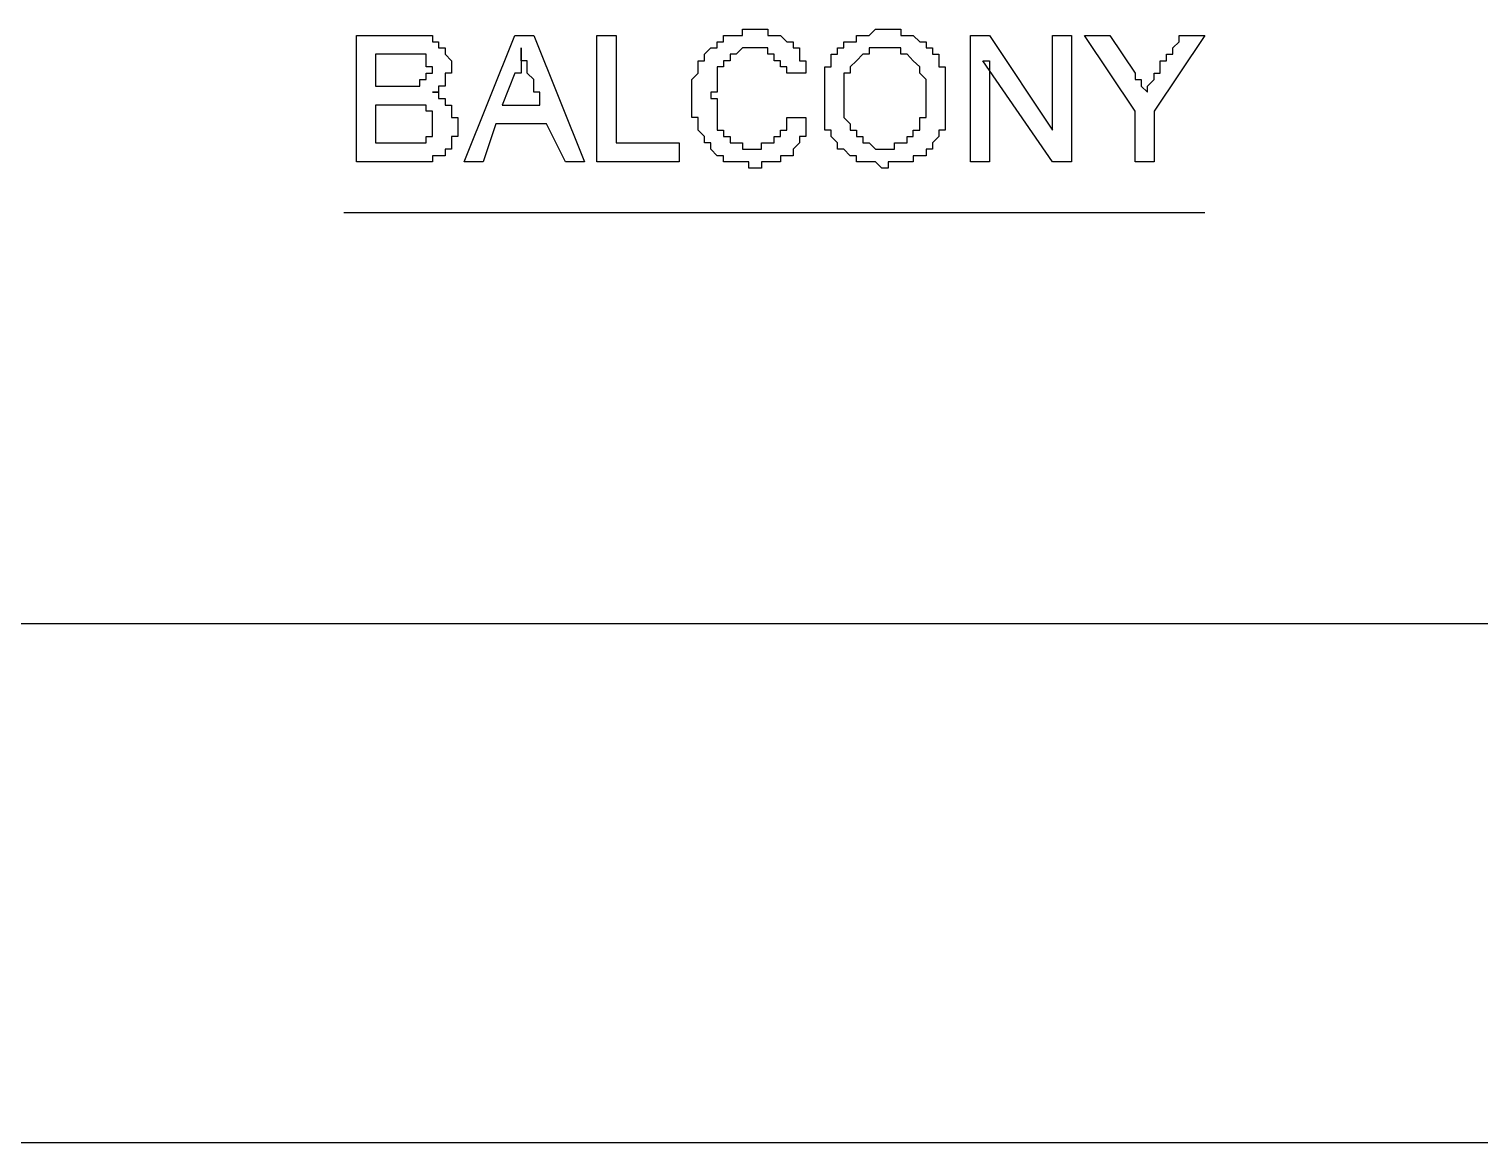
# Model space of a CAD drawing. Header units: inches. Extents: x -628 to 1537, y -1730 to 336.
# Drawn here: x 1372.1 to 1432.8, y -657 to -610.4 of the extents above; entities that cross this region are included whole.
import ezdxf

# ---------------------------------------------------------------- set-up
doc = ezdxf.new("R2010")
doc.units = ezdxf.units.IN
doc.layers.get('0').update_dxf_attribs({"linetype": 'CONTINUOUS'})

msp = doc.modelspace()

# ---------------------------------------------------------------- linework, layer by layer
at = {"color": 6}
for p, q in [((1385.787, -615.993), (1385.787, -610.701)), ((1385.787, -610.701), (1387.908, -610.701)), ((1387.908, -610.701), (1387.908, -610.701)), ((1387.908, -610.701), (1387.908, -610.701)), ((1387.908, -610.701), (1388.17, -610.701)), ((1388.17, -610.701), (1388.17, -610.701)), ((1388.17, -610.701), (1388.17, -610.701)), ((1388.17, -610.701), (1388.433, -610.701)), ((1388.433, -610.701), (1388.433, -610.701)), ((1388.433, -610.701), (1388.433, -610.701)), ((1388.433, -610.701), (1388.696, -610.701)), ((1388.696, -610.701), (1388.696, -610.701)), ((1388.696, -610.701), (1388.696, -610.701)), ((1388.696, -610.701), (1388.696, -610.701)), ((1388.696, -610.701), (1388.965, -610.701)), ((1388.965, -610.701), (1388.965, -610.701)), ((1388.965, -610.701), (1388.965, -610.968)), ((1390.285, -615.993), (1392.406, -610.701)), ((1392.406, -610.701), (1393.2, -610.701)), ((1393.2, -610.701), (1395.321, -615.993)), ((1395.847, -615.993), (1395.847, -610.701)), ((1395.847, -610.701), (1396.647, -610.701)), ((1396.647, -610.701), (1396.647, -615.201)), ((1401.146, -610.968), (1401.146, -610.701)), ((1401.146, -610.701), (1401.146, -610.701)), ((1401.146, -610.701), (1401.415, -610.701)), ((1401.415, -610.701), (1401.415, -610.701)), ((1401.415, -610.701), (1401.415, -610.701)), ((1401.415, -610.701), (1401.415, -610.701)), ((1401.415, -610.701), (1401.671, -610.701)), ((1401.671, -610.701), (1401.671, -610.701)), ((1401.671, -610.701), (1401.671, -610.701)), ((1401.671, -610.701), (1401.671, -610.701)), ((1401.671, -610.701), (1401.94, -610.701)), ((1401.94, -610.701), (1401.94, -610.434)), ((1401.94, -610.434), (1401.94, -610.434)), ((1401.94, -610.434), (1401.94, -610.434)), ((1401.94, -610.434), (1402.209, -610.434)), ((1402.209, -610.434), (1402.209, -610.434)), ((1402.209, -610.434), (1402.209, -610.434)), ((1402.209, -610.434), (1402.466, -610.434)), ((1402.466, -610.434), (1402.466, -610.434)), ((1402.466, -610.434), (1402.466, -610.434)), ((1402.466, -610.434), (1402.466, -610.434)), ((1402.466, -610.434), (1402.735, -610.434)), ((1402.735, -610.434), (1402.735, -610.434)), ((1402.735, -610.434), (1402.735, -610.434)), ((1402.735, -610.434), (1403.004, -610.434)), ((1403.004, -610.434), (1403.004, -610.701)), ((1403.004, -610.701), (1403.004, -610.701)), ((1403.004, -610.701), (1403.004, -610.701)), ((1403.004, -610.701), (1403.266, -610.701)), ((1403.266, -610.701), (1403.266, -610.701)), ((1403.266, -610.701), (1403.266, -610.701)), ((1403.266, -610.701), (1403.529, -610.701)), ((1403.529, -610.701), (1403.529, -610.701)), ((1403.529, -610.701), (1403.529, -610.701)), ((1403.529, -610.701), (1403.529, -610.701)), ((1403.529, -610.701), (1403.529, -610.701)), ((1403.529, -610.701), (1403.792, -610.968)), ((1406.707, -610.968), (1406.707, -610.701)), ((1406.707, -610.701), (1406.707, -610.701)), ((1406.707, -610.701), (1406.707, -610.701)), ((1406.707, -610.701), (1406.707, -610.701)), ((1406.707, -610.701), (1406.976, -610.701)), ((1406.976, -610.701), (1406.976, -610.701)), ((1406.976, -610.701), (1406.976, -610.701)), ((1406.976, -610.701), (1407.233, -610.701)), ((1407.233, -610.701), (1407.502, -610.434)), ((1407.233, -610.701), (1407.233, -610.701)), ((1407.233, -610.701), (1407.233, -610.701)), ((1407.233, -610.701), (1407.233, -610.701)), ((1407.502, -610.434), (1407.502, -610.434)), ((1407.502, -610.434), (1407.502, -610.434)), ((1407.502, -610.434), (1407.502, -610.434)), ((1407.502, -610.434), (1407.771, -610.434)), ((1407.771, -610.434), (1407.771, -610.434)), ((1407.771, -610.434), (1407.771, -610.434)), ((1407.771, -610.434), (1408.033, -610.434)), ((1408.033, -610.434), (1408.033, -610.434)), ((1408.033, -610.434), (1408.033, -610.434)), ((1408.033, -610.434), (1408.033, -610.434)), ((1408.033, -610.434), (1408.296, -610.434)), ((1408.033, -610.434), (1408.033, -610.434)), ((1408.296, -610.434), (1408.296, -610.434)), ((1408.296, -610.434), (1408.296, -610.434)), ((1408.296, -610.434), (1408.559, -610.434)), ((1408.559, -610.434), (1408.559, -610.701)), ((1408.559, -610.701), (1408.559, -610.701)), ((1408.559, -610.701), (1408.559, -610.701)), ((1408.559, -610.701), (1408.828, -610.701)), ((1408.828, -610.701), (1408.828, -610.701)), ((1408.828, -610.701), (1408.828, -610.701)), ((1408.828, -610.701), (1408.828, -610.701)), ((1408.828, -610.701), (1409.085, -610.701)), ((1409.085, -610.701), (1409.085, -610.701)), ((1409.085, -610.701), (1409.085, -610.701)), ((1409.085, -610.701), (1409.085, -610.701)), ((1409.085, -610.701), (1409.354, -610.968)), ((1411.474, -615.993), (1411.474, -610.701)), ((1411.474, -610.701), (1412.269, -610.701)), ((1412.269, -610.701), (1414.915, -614.673)), ((1414.915, -614.673), (1414.915, -610.701)), ((1414.915, -610.701), (1415.71, -610.701)), ((1415.71, -610.701), (1415.71, -615.993)), ((1418.362, -613.873), (1416.241, -610.701)), ((1416.241, -610.701), (1417.305, -610.701)), ((1417.305, -610.701), (1418.362, -612.285)), ((1421.278, -610.701), (1419.157, -613.873)), ((1420.214, -610.968), (1420.214, -610.701)), ((1420.214, -610.701), (1420.214, -610.701)), ((1420.214, -610.701), (1420.477, -610.701)), ((1420.477, -610.701), (1421.278, -610.701)), ((1388.965, -610.968), (1388.965, -610.968)), ((1388.965, -610.968), (1388.965, -610.968)), ((1388.965, -610.968), (1389.221, -610.968)), ((1389.221, -610.968), (1389.221, -610.968)), ((1389.221, -610.968), (1389.221, -610.968)), ((1389.221, -610.968), (1389.221, -610.968)), ((1389.221, -610.968), (1389.221, -611.226)), ((1389.221, -611.226), (1389.221, -611.226)), ((1389.221, -611.226), (1389.49, -611.226)), ((1389.49, -611.226), (1389.49, -611.226)), ((1389.49, -611.226), (1389.49, -611.493)), ((1392.675, -611.493), (1392.675, -611.226)), ((1392.675, -611.226), (1392.675, -611.226)), ((1392.675, -611.226), (1392.675, -611.493)), ((1400.351, -611.493), (1400.614, -611.226)), ((1400.614, -611.226), (1400.614, -611.226)), ((1400.614, -611.226), (1400.614, -611.226)), ((1400.614, -611.226), (1400.614, -611.226)), ((1400.614, -611.226), (1400.614, -611.226)), ((1400.614, -611.226), (1400.883, -611.226)), ((1400.883, -611.226), (1400.883, -610.968)), ((1400.883, -610.968), (1400.883, -610.968)), ((1400.883, -610.968), (1400.883, -610.968)), ((1400.883, -610.968), (1400.883, -610.968)), ((1400.883, -610.968), (1401.146, -610.968)), ((1401.146, -610.968), (1401.146, -610.968)), ((1401.94, -611.226), (1401.671, -611.493)), ((1402.209, -611.226), (1401.94, -611.226)), ((1401.94, -611.226), (1401.94, -611.226)), ((1401.94, -611.226), (1401.94, -611.226)), ((1401.94, -611.226), (1401.94, -611.226)), ((1402.466, -611.226), (1402.209, -611.226)), ((1402.209, -611.226), (1402.209, -611.226)), ((1402.209, -611.226), (1402.209, -611.226)), ((1402.735, -611.226), (1402.466, -611.226)), ((1402.466, -611.226), (1402.466, -611.226)), ((1402.466, -611.226), (1402.466, -611.226)), ((1402.466, -611.226), (1402.466, -611.226)), ((1403.004, -611.226), (1402.735, -611.226)), ((1402.735, -611.226), (1402.735, -611.226)), ((1402.735, -611.226), (1402.735, -611.226)), ((1403.004, -611.493), (1403.004, -611.226)), ((1403.004, -611.226), (1403.004, -611.226)), ((1403.792, -610.968), (1403.792, -610.968)), ((1403.792, -610.968), (1403.792, -610.968)), ((1403.792, -610.968), (1403.792, -610.968)), ((1403.792, -610.968), (1403.792, -610.968)), ((1403.792, -610.968), (1404.061, -610.968)), ((1404.061, -610.968), (1404.061, -611.226)), ((1404.061, -611.226), (1404.061, -611.226)), ((1404.061, -611.226), (1404.061, -611.226)), ((1404.061, -611.226), (1404.061, -611.226)), ((1404.061, -611.226), (1404.317, -611.226)), ((1404.317, -611.226), (1404.317, -611.493)), ((1405.913, -611.493), (1405.913, -611.226)), ((1405.913, -611.226), (1405.913, -611.226)), ((1405.913, -611.226), (1406.175, -611.226)), ((1406.175, -611.226), (1406.175, -610.968)), ((1406.175, -610.968), (1406.175, -610.968)), ((1406.175, -610.968), (1406.438, -610.968)), ((1406.175, -611.226), (1406.175, -611.226)), ((1406.175, -611.226), (1406.175, -611.226)), ((1406.438, -610.968), (1406.438, -610.968)), ((1406.438, -610.968), (1406.438, -610.968)), ((1406.438, -610.968), (1406.438, -610.968)), ((1406.438, -610.968), (1406.707, -610.968)), ((1407.502, -611.226), (1407.233, -611.226)), ((1407.233, -611.226), (1407.233, -611.493)), ((1407.771, -611.226), (1407.502, -611.226)), ((1407.502, -611.226), (1407.502, -611.226)), ((1407.502, -611.226), (1407.502, -611.226)), ((1407.502, -611.226), (1407.502, -611.226)), ((1408.033, -611.226), (1407.771, -611.226)), ((1407.771, -611.226), (1407.771, -611.226)), ((1407.771, -611.226), (1407.771, -611.226)), ((1408.296, -611.226), (1408.033, -611.226)), ((1408.033, -611.226), (1408.033, -611.226)), ((1408.033, -611.226), (1408.033, -611.226)), ((1408.033, -611.226), (1408.033, -611.226)), ((1408.559, -611.226), (1408.296, -611.226)), ((1408.296, -611.226), (1408.296, -611.226)), ((1408.296, -611.226), (1408.296, -611.226)), ((1408.296, -611.226), (1408.296, -611.226)), ((1408.559, -611.493), (1408.559, -611.226)), ((1409.354, -610.968), (1409.354, -610.968)), ((1409.354, -610.968), (1409.354, -610.968)), ((1409.354, -610.968), (1409.354, -610.968)), ((1409.354, -610.968), (1409.354, -610.968)), ((1409.354, -610.968), (1409.623, -610.968)), ((1409.623, -610.968), (1409.623, -611.226)), ((1409.623, -611.226), (1409.623, -611.226)), ((1409.623, -611.226), (1409.623, -611.226)), ((1409.623, -611.226), (1409.892, -611.226)), ((1409.892, -611.226), (1409.892, -611.226)), ((1409.892, -611.226), (1409.892, -611.226)), ((1409.892, -611.226), (1409.892, -611.493)), ((1419.951, -611.226), (1420.214, -610.968)), ((1419.951, -611.493), (1419.951, -611.226)), ((1419.951, -611.226), (1419.951, -611.226)), ((1419.951, -611.226), (1419.951, -611.226)), ((1420.214, -610.968), (1420.214, -610.968)), ((1387.639, -611.493), (1386.575, -611.493)), ((1386.575, -611.493), (1386.575, -612.822)), ((1387.908, -611.493), (1387.639, -611.493)), ((1387.639, -611.493), (1387.639, -611.493)), ((1387.639, -611.493), (1387.639, -611.493)), ((1388.17, -611.493), (1387.908, -611.493)), ((1387.908, -611.493), (1387.908, -611.493)), ((1387.908, -611.493), (1387.908, -611.493)), ((1388.433, -611.493), (1388.17, -611.493)), ((1388.17, -611.493), (1388.17, -611.493)), ((1388.17, -611.493), (1388.17, -611.493)), ((1388.17, -611.493), (1388.17, -611.493)), ((1388.17, -611.493), (1388.17, -611.493)), ((1388.696, -611.493), (1388.433, -611.493)), ((1388.433, -611.493), (1388.433, -611.493)), ((1388.433, -611.493), (1388.433, -611.493)), ((1388.433, -611.493), (1388.433, -611.493)), ((1388.696, -611.761), (1388.696, -611.493)), ((1388.696, -611.493), (1388.696, -611.493)), ((1388.696, -612.019), (1388.696, -611.761)), ((1388.696, -611.761), (1388.696, -611.761)), ((1388.696, -611.761), (1388.696, -611.761)), ((1388.696, -611.761), (1388.696, -611.761)), ((1388.696, -611.761), (1388.696, -611.761)), ((1389.49, -611.493), (1389.49, -611.493)), ((1389.49, -611.493), (1389.49, -611.493)), ((1389.49, -611.493), (1389.49, -611.493)), ((1389.49, -611.493), (1389.49, -611.493)), ((1389.49, -611.493), (1389.759, -611.761)), ((1389.759, -611.761), (1389.759, -611.761)), ((1389.759, -611.761), (1389.759, -611.761)), ((1389.759, -611.761), (1389.759, -612.019)), ((1392.675, -611.761), (1392.675, -611.493)), ((1392.675, -611.493), (1392.675, -611.493)), ((1392.675, -611.493), (1392.675, -611.493)), ((1392.675, -611.493), (1392.675, -611.493)), ((1392.675, -611.493), (1392.675, -611.493)), ((1392.675, -611.493), (1392.675, -611.493)), ((1392.675, -611.493), (1392.675, -611.493)), ((1392.675, -611.493), (1392.675, -611.761)), ((1392.931, -611.761), (1392.675, -611.761)), ((1392.675, -611.761), (1392.675, -611.761)), ((1392.675, -611.761), (1392.675, -611.761)), ((1392.675, -611.761), (1392.675, -612.019)), ((1392.931, -612.019), (1392.931, -611.761)), ((1392.931, -611.761), (1392.931, -611.761)), ((1392.931, -611.761), (1392.931, -611.761)), ((1392.931, -611.761), (1392.931, -611.761)), ((1400.088, -612.019), (1400.088, -611.761)), ((1400.088, -611.761), (1400.088, -611.761)), ((1400.088, -611.761), (1400.351, -611.761)), ((1400.351, -611.761), (1400.351, -611.493)), ((1400.351, -611.493), (1400.351, -611.493)), ((1400.351, -611.493), (1400.351, -611.493)), ((1400.351, -611.493), (1400.351, -611.493)), ((1400.351, -611.761), (1400.351, -611.761)), ((1400.351, -611.761), (1400.351, -611.761)), ((1401.415, -611.761), (1401.146, -611.761)), ((1401.146, -611.761), (1401.146, -611.761)), ((1401.146, -611.761), (1401.146, -611.761)), ((1401.146, -611.761), (1401.146, -611.761)), ((1401.146, -611.761), (1401.146, -612.019)), ((1401.671, -611.493), (1401.415, -611.493)), ((1401.415, -611.493), (1401.415, -611.493)), ((1401.415, -611.493), (1401.415, -611.493)), ((1401.415, -611.493), (1401.415, -611.761)), ((1401.415, -611.761), (1401.415, -611.761)), ((1401.671, -611.493), (1401.671, -611.493)), ((1401.671, -611.493), (1401.671, -611.493)), ((1401.671, -611.493), (1401.671, -611.493)), ((1403.266, -611.493), (1403.004, -611.493)), ((1403.004, -611.493), (1403.004, -611.493)), ((1403.266, -611.761), (1403.266, -611.493)), ((1403.266, -611.493), (1403.266, -611.493)), ((1403.266, -611.493), (1403.266, -611.493)), ((1403.266, -611.493), (1403.266, -611.493)), ((1403.266, -611.493), (1403.266, -611.493)), ((1403.529, -611.761), (1403.266, -611.761)), ((1403.529, -612.019), (1403.529, -611.761)), ((1403.529, -611.761), (1403.529, -611.761)), ((1403.529, -611.761), (1403.529, -611.761)), ((1403.529, -611.761), (1403.529, -611.761)), ((1404.317, -611.493), (1404.317, -611.493)), ((1404.317, -611.493), (1404.317, -611.493)), ((1404.317, -611.493), (1404.317, -611.493)), ((1404.317, -611.493), (1404.317, -611.493)), ((1404.317, -611.493), (1404.317, -611.761)), ((1404.317, -611.761), (1404.586, -611.761)), ((1404.586, -611.761), (1404.586, -611.761)), ((1404.586, -611.761), (1404.586, -612.019)), ((1405.65, -611.761), (1405.65, -611.493)), ((1405.65, -611.493), (1405.913, -611.493)), ((1405.65, -612.019), (1405.65, -611.761)), ((1405.65, -611.761), (1405.65, -611.761)), ((1405.65, -611.761), (1405.65, -611.761)), ((1405.65, -611.761), (1405.65, -611.761)), ((1405.913, -611.493), (1405.913, -611.493)), ((1405.913, -611.493), (1405.913, -611.493)), ((1405.913, -611.493), (1405.913, -611.493)), ((1406.707, -611.761), (1406.438, -612.019)), ((1406.976, -611.493), (1406.707, -611.761)), ((1406.707, -611.761), (1406.707, -611.761)), ((1406.707, -611.761), (1406.707, -611.761)), ((1406.707, -611.761), (1406.707, -611.761)), ((1406.707, -611.761), (1406.707, -611.761)), ((1406.707, -611.761), (1406.707, -611.761)), ((1407.233, -611.493), (1406.976, -611.493)), ((1406.976, -611.493), (1406.976, -611.493)), ((1406.976, -611.493), (1406.976, -611.493)), ((1406.976, -611.493), (1406.976, -611.493)), ((1407.233, -611.493), (1407.233, -611.493)), ((1407.233, -611.493), (1407.233, -611.493)), ((1408.828, -611.493), (1408.559, -611.493)), ((1408.559, -611.493), (1408.559, -611.493)), ((1408.559, -611.493), (1408.559, -611.493)), ((1409.085, -611.761), (1408.828, -611.493)), ((1408.828, -611.493), (1408.828, -611.493)), ((1408.828, -611.493), (1408.828, -611.493)), ((1408.828, -611.493), (1408.828, -611.493)), ((1409.354, -612.019), (1409.085, -611.761)), ((1409.085, -611.761), (1409.085, -611.761)), ((1409.085, -611.761), (1409.085, -611.761)), ((1409.085, -611.761), (1409.085, -611.761)), ((1409.085, -611.761), (1409.085, -611.761)), ((1409.085, -611.761), (1409.085, -611.761)), ((1409.892, -611.493), (1409.892, -611.493)), ((1409.892, -611.493), (1409.892, -611.493)), ((1409.892, -611.493), (1409.892, -611.493)), ((1409.892, -611.493), (1410.148, -611.493)), ((1410.148, -611.493), (1410.148, -611.761)), ((1410.148, -611.761), (1410.148, -611.761)), ((1410.148, -611.761), (1410.148, -611.761)), ((1410.148, -611.761), (1410.148, -611.761)), ((1410.148, -611.761), (1410.148, -612.019)), ((1414.915, -615.993), (1412, -611.761)), ((1412, -611.761), (1412.269, -611.761)), ((1412.269, -611.761), (1412.269, -615.993)), ((1419.413, -612.019), (1419.413, -611.761)), ((1419.413, -611.761), (1419.682, -611.761)), ((1419.682, -611.761), (1419.682, -611.493)), ((1419.682, -611.493), (1419.682, -611.493)), ((1419.682, -611.493), (1419.951, -611.493)), ((1419.682, -611.761), (1419.682, -611.761)), ((1388.433, -612.822), (1388.433, -612.553)), ((1388.433, -612.553), (1388.696, -612.553)), ((1388.965, -612.019), (1388.696, -612.019)), ((1388.696, -612.553), (1388.696, -612.285)), ((1388.696, -612.285), (1388.696, -612.285)), ((1388.696, -612.285), (1388.965, -612.285)), ((1388.696, -612.553), (1388.696, -612.553)), ((1388.696, -612.553), (1388.696, -612.553)), ((1388.696, -612.553), (1388.696, -612.553)), ((1388.696, -612.553), (1388.696, -612.553)), ((1388.965, -612.285), (1388.965, -612.019)), ((1388.965, -612.019), (1388.965, -612.019)), ((1388.965, -612.019), (1388.965, -612.019)), ((1389.759, -612.285), (1389.49, -612.285)), ((1389.49, -612.285), (1389.49, -612.553)), ((1389.49, -612.553), (1389.49, -612.553)), ((1389.49, -612.553), (1389.49, -612.553)), ((1389.49, -612.553), (1389.49, -612.553)), ((1389.49, -612.553), (1389.49, -612.822)), ((1389.759, -612.019), (1389.759, -612.019)), ((1389.759, -612.019), (1389.759, -612.019)), ((1389.759, -612.019), (1389.759, -612.019)), ((1389.759, -612.019), (1389.759, -612.285)), ((1389.759, -612.285), (1389.759, -612.285)), ((1389.759, -612.285), (1389.759, -612.285)), ((1392.406, -612.285), (1391.88, -613.614)), ((1392.675, -612.285), (1392.406, -612.285)), ((1392.675, -612.019), (1392.675, -612.019)), ((1392.675, -612.019), (1392.675, -612.019)), ((1392.675, -612.019), (1392.675, -612.019)), ((1392.675, -612.019), (1392.675, -612.285)), ((1392.931, -612.285), (1392.931, -612.019)), ((1392.931, -612.019), (1392.931, -612.019)), ((1392.931, -612.019), (1392.931, -612.019)), ((1392.931, -612.019), (1392.931, -612.019)), ((1392.931, -612.019), (1392.931, -612.019)), ((1392.931, -612.019), (1392.931, -612.019)), ((1392.931, -612.019), (1392.931, -612.019)), ((1392.931, -612.019), (1392.931, -612.019)), ((1393.2, -612.553), (1392.931, -612.285)), ((1392.931, -612.285), (1392.931, -612.285)), ((1392.931, -612.285), (1392.931, -612.285)), ((1392.931, -612.285), (1392.931, -612.285)), ((1393.2, -612.822), (1393.2, -612.553)), ((1393.2, -612.553), (1393.2, -612.553)), ((1393.2, -612.553), (1393.2, -612.553)), ((1399.819, -612.553), (1400.088, -612.285)), ((1399.819, -612.822), (1399.819, -612.553)), ((1399.819, -612.553), (1399.819, -612.553)), ((1399.819, -612.553), (1399.819, -612.553)), ((1400.088, -612.285), (1400.088, -612.019)), ((1400.088, -612.019), (1400.088, -612.019)), ((1400.088, -612.019), (1400.088, -612.019)), ((1400.088, -612.019), (1400.088, -612.019)), ((1400.088, -612.285), (1400.088, -612.285)), ((1400.088, -612.285), (1400.088, -612.285)), ((1400.088, -612.285), (1400.088, -612.285)), ((1401.146, -612.019), (1400.883, -612.019)), ((1400.883, -612.019), (1400.883, -612.019)), ((1400.883, -612.019), (1400.883, -612.285)), ((1400.883, -612.285), (1400.883, -612.285)), ((1400.883, -612.285), (1400.883, -612.285)), ((1400.883, -612.285), (1400.883, -612.285)), ((1400.883, -612.285), (1400.883, -612.553)), ((1400.883, -612.553), (1400.883, -612.553)), ((1400.883, -612.553), (1400.883, -612.553)), ((1400.883, -612.553), (1400.883, -612.822)), ((1401.146, -612.019), (1401.146, -612.019)), ((1401.146, -612.019), (1401.146, -612.019)), ((1403.792, -612.019), (1403.529, -612.019)), ((1403.529, -612.019), (1403.529, -612.019)), ((1403.792, -612.285), (1403.792, -612.019)), ((1403.792, -612.019), (1403.792, -612.019)), ((1404.586, -612.285), (1403.792, -612.285)), ((1403.792, -612.285), (1403.792, -612.285)), ((1403.792, -612.285), (1403.792, -612.285)), ((1404.586, -612.019), (1404.586, -612.019)), ((1404.586, -612.019), (1404.586, -612.019)), ((1404.586, -612.019), (1404.586, -612.019)), ((1404.586, -612.019), (1404.586, -612.285)), ((1405.381, -612.285), (1405.381, -612.019)), ((1405.381, -612.019), (1405.65, -612.019)), ((1405.381, -612.553), (1405.381, -612.285)), ((1405.381, -612.285), (1405.381, -612.285)), ((1405.381, -612.285), (1405.381, -612.285)), ((1405.381, -612.285), (1405.381, -612.285)), ((1405.381, -612.822), (1405.381, -612.553)), ((1405.381, -612.553), (1405.381, -612.553)), ((1405.381, -612.553), (1405.381, -612.553)), ((1405.381, -612.553), (1405.381, -612.553)), ((1405.65, -612.019), (1405.65, -612.019)), ((1405.65, -612.019), (1405.65, -612.019)), ((1406.438, -612.285), (1406.175, -612.285)), ((1406.175, -612.285), (1406.175, -612.553)), ((1406.175, -612.553), (1406.175, -612.553)), ((1406.175, -612.553), (1406.175, -612.553)), ((1406.175, -612.553), (1406.175, -612.822)), ((1406.438, -612.019), (1406.438, -612.019)), ((1406.438, -612.019), (1406.438, -612.019)), ((1406.438, -612.019), (1406.438, -612.019)), ((1406.438, -612.019), (1406.438, -612.019)), ((1406.438, -612.019), (1406.438, -612.285)), ((1406.438, -612.285), (1406.438, -612.285)), ((1406.438, -612.285), (1406.438, -612.285)), ((1409.354, -612.285), (1409.354, -612.019)), ((1409.354, -612.019), (1409.354, -612.019)), ((1409.354, -612.019), (1409.354, -612.019)), ((1409.354, -612.019), (1409.354, -612.019)), ((1409.354, -612.019), (1409.354, -612.019)), ((1409.623, -612.553), (1409.354, -612.285)), ((1409.354, -612.285), (1409.354, -612.285)), ((1409.354, -612.285), (1409.354, -612.285)), ((1409.354, -612.285), (1409.354, -612.285)), ((1409.623, -612.822), (1409.623, -612.553)), ((1409.623, -612.553), (1409.623, -612.553)), ((1409.623, -612.553), (1409.623, -612.553)), ((1409.623, -612.553), (1409.623, -612.553)), ((1410.148, -612.019), (1410.148, -612.019)), ((1410.148, -612.019), (1410.148, -612.019)), ((1410.148, -612.019), (1410.417, -612.019)), ((1410.417, -612.019), (1410.417, -612.285)), ((1410.417, -612.285), (1410.417, -612.285)), ((1410.417, -612.285), (1410.417, -612.285)), ((1410.417, -612.285), (1410.417, -612.285)), ((1410.417, -612.285), (1410.417, -612.553)), ((1410.417, -612.553), (1410.417, -612.553)), ((1410.417, -612.553), (1410.417, -612.553)), ((1410.417, -612.553), (1410.417, -612.822)), ((1418.362, -612.285), (1418.362, -612.553)), ((1418.362, -612.553), (1418.625, -612.553)), ((1418.625, -612.553), (1418.625, -612.553)), ((1418.625, -612.553), (1418.625, -612.553)), ((1418.625, -612.553), (1418.625, -612.822)), ((1418.888, -612.822), (1419.157, -612.553)), ((1419.157, -612.553), (1419.157, -612.285)), ((1419.157, -612.285), (1419.157, -612.285)), ((1419.157, -612.285), (1419.413, -612.285)), ((1419.157, -612.553), (1419.157, -612.553)), ((1419.157, -612.553), (1419.157, -612.553)), ((1419.157, -612.553), (1419.157, -612.553)), ((1419.157, -612.553), (1419.157, -612.553)), ((1419.413, -612.285), (1419.413, -612.019)), ((1419.413, -612.019), (1419.413, -612.019)), ((1419.413, -612.019), (1419.413, -612.019)), ((1419.413, -612.285), (1419.413, -612.285)), ((1386.575, -612.822), (1387.908, -612.822)), ((1387.908, -612.822), (1387.908, -612.822)), ((1387.908, -612.822), (1387.908, -612.822)), ((1387.908, -612.822), (1388.17, -612.822)), ((1388.17, -612.822), (1388.17, -612.822)), ((1388.17, -612.822), (1388.17, -612.822)), ((1388.17, -612.822), (1388.17, -612.822)), ((1388.17, -612.822), (1388.17, -612.822)), ((1388.17, -612.822), (1388.433, -612.822)), ((1388.433, -612.822), (1388.433, -612.822)), ((1388.433, -612.822), (1388.433, -612.822)), ((1388.965, -613.08), (1388.965, -613.08)), ((1388.965, -613.08), (1388.965, -613.08)), ((1388.965, -613.08), (1389.221, -613.08)), ((1389.221, -613.08), (1388.965, -613.08)), ((1388.965, -613.08), (1388.965, -613.08)), ((1388.965, -613.08), (1388.965, -613.08)), ((1388.965, -613.08), (1388.965, -613.08)), ((1389.49, -612.822), (1389.221, -612.822)), ((1389.221, -612.822), (1389.221, -612.822)), ((1389.221, -612.822), (1389.221, -613.08)), ((1389.221, -613.08), (1389.221, -613.347)), ((1389.221, -613.08), (1389.221, -613.08)), ((1389.221, -613.08), (1389.221, -613.08)), ((1389.49, -612.822), (1389.49, -612.822)), ((1389.49, -612.822), (1389.49, -612.822)), ((1393.2, -613.08), (1393.2, -612.822)), ((1393.2, -612.822), (1393.2, -612.822)), ((1393.2, -612.822), (1393.2, -612.822)), ((1393.463, -613.08), (1393.2, -613.08)), ((1393.2, -613.08), (1393.2, -613.08)), ((1393.463, -613.614), (1393.463, -613.08)), ((1399.819, -613.08), (1399.819, -612.822)), ((1399.819, -612.822), (1399.819, -612.822)), ((1399.819, -612.822), (1399.819, -612.822)), ((1399.819, -613.347), (1399.819, -613.08)), ((1399.819, -613.08), (1399.819, -613.08)), ((1399.819, -613.08), (1399.819, -613.08)), ((1399.819, -613.08), (1399.819, -613.08)), ((1400.883, -613.08), (1400.614, -613.08)), ((1400.614, -613.08), (1400.614, -613.347)), ((1400.883, -612.822), (1400.883, -612.822)), ((1400.883, -612.822), (1400.883, -612.822)), ((1400.883, -612.822), (1400.883, -612.822)), ((1400.883, -612.822), (1400.883, -613.08)), ((1400.883, -613.08), (1400.883, -613.08)), ((1405.381, -613.08), (1405.381, -612.822)), ((1405.381, -612.822), (1405.381, -612.822)), ((1405.381, -612.822), (1405.381, -612.822)), ((1405.381, -613.347), (1405.381, -613.08)), ((1405.381, -613.08), (1405.381, -613.08)), ((1405.381, -613.08), (1405.381, -613.08)), ((1406.175, -612.822), (1406.175, -612.822)), ((1406.175, -612.822), (1406.175, -612.822)), ((1406.175, -612.822), (1406.175, -612.822)), ((1406.175, -612.822), (1406.175, -613.08)), ((1406.175, -613.08), (1406.175, -613.08)), ((1406.175, -613.08), (1406.175, -613.08)), ((1406.175, -613.08), (1406.175, -613.347)), ((1409.623, -613.08), (1409.623, -612.822)), ((1409.623, -612.822), (1409.623, -612.822)), ((1409.623, -612.822), (1409.623, -612.822)), ((1409.623, -613.347), (1409.623, -613.08)), ((1409.623, -613.08), (1409.623, -613.08)), ((1409.623, -613.08), (1409.623, -613.08)), ((1410.417, -612.822), (1410.417, -612.822)), ((1410.417, -612.822), (1410.417, -612.822)), ((1410.417, -612.822), (1410.417, -612.822)), ((1410.417, -612.822), (1410.417, -613.08)), ((1410.417, -613.08), (1410.417, -613.08)), ((1410.417, -613.08), (1410.417, -613.08)), ((1410.417, -613.08), (1410.417, -613.347)), ((1418.625, -612.822), (1418.625, -612.822)), ((1418.625, -612.822), (1418.625, -612.822)), ((1418.625, -612.822), (1418.625, -612.822)), ((1418.625, -612.822), (1418.888, -613.08)), ((1418.888, -613.08), (1418.888, -612.822)), ((1418.888, -612.822), (1418.888, -612.822)), ((1418.888, -612.822), (1418.888, -612.822)), ((1418.888, -612.822), (1418.888, -612.822)), ((1418.888, -612.822), (1418.888, -612.822)), ((1418.888, -612.822), (1418.888, -612.822)), ((1418.888, -612.822), (1418.888, -612.822)), ((1418.888, -613.08), (1418.888, -613.08)), ((1418.888, -613.08), (1418.888, -613.08)), ((1418.888, -613.08), (1418.888, -613.08)), ((1418.888, -613.08), (1418.888, -613.08)), ((1418.888, -613.08), (1418.888, -613.08)), ((1418.888, -613.08), (1418.888, -613.08)), ((1418.888, -613.08), (1418.888, -613.08)), ((1418.888, -613.08), (1418.888, -613.08)), ((1387.908, -613.614), (1386.575, -613.614)), ((1386.575, -613.614), (1386.575, -615.201)), ((1388.17, -613.614), (1387.908, -613.614)), ((1387.908, -613.614), (1387.908, -613.614)), ((1387.908, -613.614), (1387.908, -613.614)), ((1388.433, -613.614), (1388.17, -613.614)), ((1388.17, -613.614), (1388.17, -613.614)), ((1388.17, -613.614), (1388.17, -613.614)), ((1388.696, -613.614), (1388.433, -613.614)), ((1388.433, -613.614), (1388.433, -613.614)), ((1388.433, -613.614), (1388.433, -613.614)), ((1388.433, -613.614), (1388.433, -613.614)), ((1388.696, -613.873), (1388.696, -613.614)), ((1388.696, -613.614), (1388.696, -613.614)), ((1389.221, -613.347), (1389.221, -613.347)), ((1389.221, -613.347), (1389.221, -613.347)), ((1389.221, -613.347), (1389.49, -613.347)), ((1389.49, -613.347), (1389.49, -613.347)), ((1389.49, -613.347), (1389.49, -613.347)), ((1389.49, -613.347), (1389.49, -613.614)), ((1389.49, -613.614), (1389.759, -613.614)), ((1389.759, -613.614), (1389.759, -613.614)), ((1389.759, -613.614), (1389.759, -613.614)), ((1389.759, -613.614), (1389.759, -613.614)), ((1389.759, -613.614), (1389.759, -613.873)), ((1391.88, -613.614), (1393.463, -613.614)), ((1393.463, -613.614), (1393.463, -613.614)), ((1393.463, -613.614), (1393.463, -613.614)), ((1399.819, -613.614), (1399.819, -613.347)), ((1399.819, -613.347), (1399.819, -613.347)), ((1399.819, -613.347), (1399.819, -613.347)), ((1399.819, -613.873), (1399.819, -613.614)), ((1399.819, -613.614), (1399.819, -613.614)), ((1399.819, -613.614), (1399.819, -613.614)), ((1399.819, -613.614), (1399.819, -613.614)), ((1400.614, -613.347), (1400.614, -613.347)), ((1400.614, -613.347), (1400.614, -613.347)), ((1400.614, -613.347), (1400.883, -613.347)), ((1400.883, -613.347), (1400.883, -613.614)), ((1400.883, -613.614), (1400.883, -613.614)), ((1400.883, -613.614), (1400.883, -613.614)), ((1400.883, -613.614), (1400.883, -613.873)), ((1405.381, -613.614), (1405.381, -613.347)), ((1405.381, -613.347), (1405.381, -613.347)), ((1405.381, -613.347), (1405.381, -613.347)), ((1405.381, -613.347), (1405.381, -613.347)), ((1405.381, -613.873), (1405.381, -613.614)), ((1405.381, -613.614), (1405.381, -613.614)), ((1405.381, -613.614), (1405.381, -613.614)), ((1406.175, -613.347), (1406.175, -613.347)), ((1406.175, -613.347), (1406.175, -613.347)), ((1406.175, -613.347), (1406.175, -613.614)), ((1406.175, -613.614), (1406.175, -613.614)), ((1406.175, -613.614), (1406.175, -613.614)), ((1406.175, -613.614), (1406.175, -613.614)), ((1406.175, -613.614), (1406.175, -613.873)), ((1409.623, -613.614), (1409.623, -613.347)), ((1409.623, -613.347), (1409.623, -613.347)), ((1409.623, -613.347), (1409.623, -613.347)), ((1409.623, -613.873), (1409.623, -613.614)), ((1409.623, -613.614), (1409.623, -613.614)), ((1409.623, -613.614), (1409.623, -613.614)), ((1410.417, -613.347), (1410.417, -613.347)), ((1410.417, -613.347), (1410.417, -613.347)), ((1410.417, -613.347), (1410.417, -613.614)), ((1410.417, -613.614), (1410.417, -613.614)), ((1410.417, -613.614), (1410.417, -613.614)), ((1410.417, -613.614), (1410.417, -613.614)), ((1410.417, -613.614), (1410.417, -613.873)), ((1388.965, -613.873), (1388.696, -613.873)), ((1388.696, -613.873), (1388.696, -613.873)), ((1388.696, -613.873), (1388.696, -613.873)), ((1388.696, -613.873), (1388.696, -613.873)), ((1388.965, -614.14), (1388.965, -613.873)), ((1388.965, -613.873), (1388.965, -613.873)), ((1388.965, -613.873), (1388.965, -613.873)), ((1388.965, -614.407), (1388.965, -614.14)), ((1388.965, -614.14), (1388.965, -614.14)), ((1388.965, -614.14), (1388.965, -614.14)), ((1388.965, -614.673), (1388.965, -614.407)), ((1388.965, -614.407), (1388.965, -614.407)), ((1388.965, -614.407), (1388.965, -614.407)), ((1388.965, -614.407), (1388.965, -614.407)), ((1389.759, -613.873), (1389.759, -613.873)), ((1389.759, -613.873), (1389.759, -613.873)), ((1389.759, -613.873), (1389.759, -613.873)), ((1389.759, -613.873), (1389.759, -614.14)), ((1389.759, -614.14), (1390.028, -614.14)), ((1390.028, -614.14), (1390.028, -614.14)), ((1390.028, -614.14), (1390.028, -614.407)), ((1390.028, -614.407), (1390.028, -614.407)), ((1390.028, -614.407), (1390.028, -614.407)), ((1390.028, -614.407), (1390.028, -614.407)), ((1390.028, -614.407), (1390.028, -614.673)), ((1391.611, -614.407), (1391.079, -615.993)), ((1393.732, -614.407), (1391.611, -614.407)), ((1394.527, -615.993), (1393.732, -614.407)), ((1399.819, -614.14), (1399.819, -613.873)), ((1399.819, -613.873), (1399.819, -613.873)), ((1399.819, -613.873), (1399.819, -613.873)), ((1400.088, -614.14), (1399.819, -614.14)), ((1400.088, -614.407), (1400.088, -614.14)), ((1400.088, -614.14), (1400.088, -614.14)), ((1400.088, -614.14), (1400.088, -614.14)), ((1400.088, -614.673), (1400.088, -614.407)), ((1400.088, -614.407), (1400.088, -614.407)), ((1400.088, -614.407), (1400.088, -614.407)), ((1400.088, -614.407), (1400.088, -614.407)), ((1400.883, -613.873), (1400.883, -613.873)), ((1400.883, -613.873), (1400.883, -613.873)), ((1400.883, -613.873), (1400.883, -614.14)), ((1400.883, -614.14), (1400.883, -614.14)), ((1400.883, -614.14), (1400.883, -614.14)), ((1400.883, -614.14), (1400.883, -614.14)), ((1400.883, -614.14), (1400.883, -614.407)), ((1400.883, -614.407), (1400.883, -614.407)), ((1400.883, -614.407), (1400.883, -614.407)), ((1400.883, -614.407), (1400.883, -614.407)), ((1400.883, -614.407), (1400.883, -614.673)), ((1403.792, -614.407), (1403.792, -614.14)), ((1403.792, -614.14), (1403.792, -614.14)), ((1403.792, -614.14), (1403.792, -614.14)), ((1403.792, -614.14), (1404.586, -614.14)), ((1403.792, -614.673), (1403.792, -614.407)), ((1403.792, -614.407), (1403.792, -614.407)), ((1403.792, -614.407), (1403.792, -614.407)), ((1403.792, -614.407), (1403.792, -614.407)), ((1404.586, -614.14), (1404.586, -614.934)), ((1405.381, -614.14), (1405.381, -613.873)), ((1405.381, -613.873), (1405.381, -613.873)), ((1405.381, -613.873), (1405.381, -613.873)), ((1405.381, -613.873), (1405.381, -613.873)), ((1405.381, -614.407), (1405.381, -614.14)), ((1405.381, -614.14), (1405.381, -614.14)), ((1405.381, -614.14), (1405.381, -614.14)), ((1405.381, -614.14), (1405.381, -614.14)), ((1405.381, -614.673), (1405.381, -614.407)), ((1405.381, -614.407), (1405.381, -614.407)), ((1405.381, -614.407), (1405.381, -614.407)), ((1406.175, -613.873), (1406.175, -613.873)), ((1406.175, -613.873), (1406.175, -613.873)), ((1406.175, -613.873), (1406.175, -614.14)), ((1406.175, -614.14), (1406.175, -614.14)), ((1406.175, -614.14), (1406.175, -614.14)), ((1406.175, -614.14), (1406.175, -614.14)), ((1406.175, -614.14), (1406.438, -614.407)), ((1406.438, -614.407), (1406.438, -614.407)), ((1406.438, -614.407), (1406.438, -614.407)), ((1406.438, -614.407), (1406.438, -614.407)), ((1406.438, -614.407), (1406.438, -614.673)), ((1409.354, -614.407), (1409.354, -614.14)), ((1409.354, -614.14), (1409.623, -614.14)), ((1409.354, -614.673), (1409.354, -614.407)), ((1409.354, -614.407), (1409.354, -614.407)), ((1409.354, -614.407), (1409.354, -614.407)), ((1409.354, -614.407), (1409.354, -614.407)), ((1409.623, -614.14), (1409.623, -613.873)), ((1409.623, -613.873), (1409.623, -613.873)), ((1409.623, -613.873), (1409.623, -613.873)), ((1409.623, -613.873), (1409.623, -613.873)), ((1409.623, -614.14), (1409.623, -614.14)), ((1409.623, -614.14), (1409.623, -614.14)), ((1410.417, -613.873), (1410.417, -613.873)), ((1410.417, -613.873), (1410.417, -613.873)), ((1410.417, -613.873), (1410.417, -614.14)), ((1410.417, -614.14), (1410.417, -614.14)), ((1410.417, -614.14), (1410.417, -614.14)), ((1410.417, -614.14), (1410.417, -614.14)), ((1410.417, -614.14), (1410.417, -614.407)), ((1410.417, -614.407), (1410.417, -614.407)), ((1410.417, -614.407), (1410.417, -614.407)), ((1410.417, -614.407), (1410.417, -614.673)), ((1418.362, -615.993), (1418.362, -613.873)), ((1419.157, -613.873), (1419.157, -615.993)), ((1388.696, -615.201), (1388.696, -614.934)), ((1388.696, -614.934), (1388.696, -614.934)), ((1388.696, -614.934), (1388.965, -614.934)), ((1388.965, -614.934), (1388.965, -614.673)), ((1388.965, -614.673), (1388.965, -614.673)), ((1388.965, -614.673), (1388.965, -614.673)), ((1388.965, -614.673), (1388.965, -614.673)), ((1388.965, -614.934), (1388.965, -614.934)), ((1388.965, -614.934), (1388.965, -614.934)), ((1388.965, -614.934), (1388.965, -614.934)), ((1390.028, -614.934), (1389.759, -614.934)), ((1389.759, -614.934), (1389.759, -614.934)), ((1389.759, -614.934), (1389.759, -614.934)), ((1389.759, -614.934), (1389.759, -615.201)), ((1390.028, -614.673), (1390.028, -614.673)), ((1390.028, -614.673), (1390.028, -614.673)), ((1390.028, -614.673), (1390.028, -614.934)), ((1400.351, -614.934), (1400.088, -614.673)), ((1400.088, -614.673), (1400.088, -614.673)), ((1400.088, -614.673), (1400.088, -614.673)), ((1400.088, -614.673), (1400.088, -614.673)), ((1400.351, -615.201), (1400.351, -614.934)), ((1400.351, -614.934), (1400.351, -614.934)), ((1400.351, -614.934), (1400.351, -614.934)), ((1400.351, -614.934), (1400.351, -614.934)), ((1400.883, -614.673), (1401.146, -614.673)), ((1401.146, -614.673), (1401.146, -614.673)), ((1401.146, -614.673), (1401.146, -614.673)), ((1401.146, -614.673), (1401.146, -614.673)), ((1401.146, -614.673), (1401.146, -614.934)), ((1401.146, -614.934), (1401.146, -614.934)), ((1401.146, -614.934), (1401.146, -614.934)), ((1401.146, -614.934), (1401.415, -614.934)), ((1401.415, -614.934), (1401.415, -614.934)), ((1401.415, -614.934), (1401.415, -615.201)), ((1403.266, -615.201), (1403.266, -614.934)), ((1403.266, -614.934), (1403.529, -614.934)), ((1403.529, -614.934), (1403.529, -614.673)), ((1403.529, -614.673), (1403.529, -614.673)), ((1403.529, -614.673), (1403.529, -614.673)), ((1403.529, -614.673), (1403.792, -614.673)), ((1403.529, -614.934), (1403.529, -614.934)), ((1403.529, -614.934), (1403.529, -614.934)), ((1403.529, -614.934), (1403.529, -614.934)), ((1404.586, -614.934), (1404.317, -614.934)), ((1404.317, -614.934), (1404.317, -614.934)), ((1404.317, -614.934), (1404.317, -615.201)), ((1405.65, -614.673), (1405.381, -614.673)), ((1405.65, -614.934), (1405.65, -614.673)), ((1405.65, -614.673), (1405.65, -614.673)), ((1405.65, -614.673), (1405.65, -614.673)), ((1405.65, -614.673), (1405.65, -614.673)), ((1405.913, -615.201), (1405.65, -614.934)), ((1405.65, -614.934), (1405.65, -614.934)), ((1405.65, -614.934), (1405.65, -614.934)), ((1405.65, -614.934), (1405.65, -614.934)), ((1406.438, -614.673), (1406.438, -614.673)), ((1406.438, -614.673), (1406.438, -614.673)), ((1406.438, -614.673), (1406.438, -614.673)), ((1406.438, -614.673), (1406.707, -614.673)), ((1406.707, -614.673), (1406.707, -614.934)), ((1406.707, -614.934), (1406.707, -614.934)), ((1406.707, -614.934), (1406.707, -614.934)), ((1406.707, -614.934), (1406.707, -614.934)), ((1406.707, -614.934), (1406.976, -614.934)), ((1406.976, -614.934), (1406.976, -615.201)), ((1408.828, -615.201), (1408.828, -614.934)), ((1408.828, -614.934), (1409.085, -614.934)), ((1409.085, -614.934), (1409.085, -614.673)), ((1409.085, -614.673), (1409.354, -614.673)), ((1409.085, -614.934), (1409.085, -614.934)), ((1409.085, -614.934), (1409.085, -614.934)), ((1409.085, -614.934), (1409.085, -614.934)), ((1409.085, -614.934), (1409.085, -614.934)), ((1409.354, -614.673), (1409.354, -614.673)), ((1409.354, -614.673), (1409.354, -614.673)), ((1409.354, -614.673), (1409.354, -614.673)), ((1410.148, -614.934), (1409.892, -615.201)), ((1410.417, -614.673), (1410.148, -614.673)), ((1410.148, -614.673), (1410.148, -614.673)), ((1410.148, -614.673), (1410.148, -614.673)), ((1410.148, -614.673), (1410.148, -614.673)), ((1410.148, -614.673), (1410.148, -614.934)), ((1410.148, -614.934), (1410.148, -614.934)), ((1410.148, -614.934), (1410.148, -614.934)), ((1410.148, -614.934), (1410.148, -614.934)), ((1414.915, -614.673), (1414.915, -614.673)), ((1386.575, -615.201), (1387.908, -615.201)), ((1387.908, -615.201), (1387.908, -615.201)), ((1387.908, -615.201), (1388.17, -615.201)), ((1388.17, -615.201), (1388.17, -615.201)), ((1388.17, -615.201), (1388.17, -615.201)), ((1388.17, -615.201), (1388.433, -615.201)), ((1388.433, -615.201), (1388.433, -615.201)), ((1388.433, -615.201), (1388.433, -615.201)), ((1388.433, -615.201), (1388.433, -615.201)), ((1388.433, -615.201), (1388.696, -615.201)), ((1388.696, -615.201), (1388.696, -615.201)), ((1388.696, -615.201), (1388.696, -615.201)), ((1388.696, -615.201), (1388.696, -615.201)), ((1389.759, -615.468), (1389.49, -615.468)), ((1389.49, -615.468), (1389.49, -615.468)), ((1389.49, -615.468), (1389.49, -615.468)), ((1389.49, -615.468), (1389.49, -615.468)), ((1389.49, -615.468), (1389.49, -615.735)), ((1389.759, -615.201), (1389.759, -615.201)), ((1389.759, -615.201), (1389.759, -615.201)), ((1389.759, -615.201), (1389.759, -615.201)), ((1389.759, -615.201), (1389.759, -615.468)), ((1396.647, -615.201), (1399.294, -615.201)), ((1399.294, -615.201), (1399.294, -615.993)), ((1400.614, -615.201), (1400.351, -615.201)), ((1400.351, -615.201), (1400.351, -615.201)), ((1400.351, -615.201), (1400.351, -615.201)), ((1400.351, -615.201), (1400.351, -615.201)), ((1400.614, -615.468), (1400.614, -615.201)), ((1400.883, -615.735), (1400.614, -615.468)), ((1400.614, -615.468), (1400.614, -615.468)), ((1400.614, -615.468), (1400.614, -615.468)), ((1400.614, -615.468), (1400.614, -615.468)), ((1400.614, -615.468), (1400.614, -615.468)), ((1401.415, -615.201), (1401.415, -615.201)), ((1401.415, -615.201), (1401.415, -615.201)), ((1401.415, -615.201), (1401.671, -615.201)), ((1401.671, -615.201), (1401.671, -615.201)), ((1401.671, -615.201), (1401.671, -615.201)), ((1401.671, -615.201), (1401.671, -615.201)), ((1401.671, -615.201), (1401.94, -615.201)), ((1401.94, -615.201), (1401.94, -615.201)), ((1401.94, -615.201), (1401.94, -615.468)), ((1401.94, -615.468), (1401.94, -615.468)), ((1401.94, -615.468), (1402.209, -615.468)), ((1402.209, -615.468), (1402.209, -615.468)), ((1402.209, -615.468), (1402.209, -615.468)), ((1402.209, -615.468), (1402.466, -615.468)), ((1402.466, -615.468), (1402.466, -615.468)), ((1402.466, -615.468), (1402.466, -615.468)), ((1402.466, -615.468), (1402.466, -615.468)), ((1402.466, -615.468), (1402.735, -615.468)), ((1402.735, -615.468), (1402.735, -615.201)), ((1402.735, -615.201), (1403.004, -615.201)), ((1402.735, -615.468), (1402.735, -615.468)), ((1402.735, -615.468), (1402.735, -615.468)), ((1403.004, -615.201), (1403.004, -615.201)), ((1403.004, -615.201), (1403.004, -615.201)), ((1403.004, -615.201), (1403.004, -615.201)), ((1403.004, -615.201), (1403.266, -615.201)), ((1403.266, -615.201), (1403.266, -615.201)), ((1403.266, -615.201), (1403.266, -615.201)), ((1403.266, -615.201), (1403.266, -615.201)), ((1404.317, -615.201), (1404.061, -615.468)), ((1404.061, -615.468), (1404.061, -615.468)), ((1404.061, -615.468), (1404.061, -615.468)), ((1404.061, -615.468), (1404.061, -615.468)), ((1404.061, -615.468), (1404.061, -615.468)), ((1404.061, -615.468), (1404.061, -615.735)), ((1404.317, -615.201), (1404.317, -615.201)), ((1404.317, -615.201), (1404.317, -615.201)), ((1404.317, -615.201), (1404.317, -615.201)), ((1404.317, -615.201), (1404.317, -615.201)), ((1405.913, -615.468), (1405.913, -615.201)), ((1405.913, -615.201), (1405.913, -615.201)), ((1405.913, -615.201), (1405.913, -615.201)), ((1405.913, -615.201), (1405.913, -615.201)), ((1406.175, -615.468), (1405.913, -615.468)), ((1406.438, -615.735), (1406.175, -615.468)), ((1406.175, -615.468), (1406.175, -615.468)), ((1406.175, -615.468), (1406.175, -615.468)), ((1406.175, -615.468), (1406.175, -615.468)), ((1406.175, -615.468), (1406.175, -615.468)), ((1406.976, -615.201), (1406.976, -615.201)), ((1406.976, -615.201), (1406.976, -615.201)), ((1406.976, -615.201), (1406.976, -615.201)), ((1406.976, -615.201), (1407.233, -615.201)), ((1407.233, -615.201), (1407.233, -615.201)), ((1407.233, -615.201), (1407.233, -615.201)), ((1407.233, -615.201), (1407.233, -615.201)), ((1407.233, -615.201), (1407.502, -615.468)), ((1407.502, -615.468), (1407.502, -615.468)), ((1407.502, -615.468), (1407.502, -615.468)), ((1407.502, -615.468), (1407.771, -615.468)), ((1407.771, -615.468), (1408.033, -615.468)), ((1407.771, -615.468), (1407.771, -615.468)), ((1407.771, -615.468), (1407.771, -615.468)), ((1407.771, -615.468), (1407.771, -615.468)), ((1407.771, -615.468), (1407.771, -615.468)), ((1407.771, -615.468), (1407.771, -615.468)), ((1408.033, -615.468), (1408.033, -615.468)), ((1408.033, -615.468), (1408.033, -615.468)), ((1408.033, -615.468), (1408.296, -615.468)), ((1408.296, -615.468), (1408.296, -615.201)), ((1408.296, -615.201), (1408.559, -615.201)), ((1408.296, -615.468), (1408.296, -615.468)), ((1408.296, -615.468), (1408.296, -615.468)), ((1408.559, -615.201), (1408.559, -615.201)), ((1408.559, -615.201), (1408.559, -615.201)), ((1408.559, -615.201), (1408.559, -615.201)), ((1408.559, -615.201), (1408.828, -615.201)), ((1408.828, -615.201), (1408.828, -615.201)), ((1408.828, -615.201), (1408.828, -615.201)), ((1409.892, -615.468), (1409.623, -615.468)), ((1409.623, -615.468), (1409.623, -615.468)), ((1409.623, -615.468), (1409.623, -615.468)), ((1409.623, -615.468), (1409.623, -615.468)), ((1409.623, -615.468), (1409.623, -615.735)), ((1409.892, -615.201), (1409.892, -615.201)), ((1409.892, -615.201), (1409.892, -615.201)), ((1409.892, -615.201), (1409.892, -615.201)), ((1409.892, -615.201), (1409.892, -615.201)), ((1409.892, -615.201), (1409.892, -615.468)), ((1387.908, -615.993), (1385.787, -615.993)), ((1388.17, -615.993), (1387.908, -615.993)), ((1387.908, -615.993), (1387.908, -615.993)), ((1387.908, -615.993), (1387.908, -615.993)), ((1388.433, -615.993), (1388.17, -615.993)), ((1388.17, -615.993), (1388.17, -615.993)), ((1388.17, -615.993), (1388.17, -615.993)), ((1388.696, -615.993), (1388.433, -615.993)), ((1388.433, -615.993), (1388.433, -615.993)), ((1388.433, -615.993), (1388.433, -615.993)), ((1388.965, -615.993), (1388.696, -615.993)), ((1388.696, -615.993), (1388.696, -615.993)), ((1388.696, -615.993), (1388.696, -615.993)), ((1388.696, -615.993), (1388.696, -615.993)), ((1389.221, -615.735), (1388.965, -615.735)), ((1388.965, -615.735), (1388.965, -615.993)), ((1388.965, -615.993), (1388.965, -615.993)), ((1388.965, -615.993), (1388.965, -615.993)), ((1389.49, -615.735), (1389.221, -615.735)), ((1389.221, -615.735), (1389.221, -615.735)), ((1389.221, -615.735), (1389.221, -615.735)), ((1389.221, -615.735), (1389.221, -615.735)), ((1389.221, -615.735), (1389.221, -615.735)), ((1391.079, -615.993), (1390.285, -615.993)), ((1395.321, -615.993), (1394.527, -615.993)), ((1399.294, -615.993), (1395.847, -615.993)), ((1401.146, -615.735), (1400.883, -615.735)), ((1400.883, -615.735), (1400.883, -615.735)), ((1400.883, -615.735), (1400.883, -615.735)), ((1400.883, -615.735), (1400.883, -615.735)), ((1400.883, -615.735), (1400.883, -615.735)), ((1401.146, -615.993), (1401.146, -615.735)), ((1401.146, -615.735), (1401.146, -615.735)), ((1401.415, -615.993), (1401.146, -615.993)), ((1401.146, -615.993), (1401.146, -615.993)), ((1401.671, -615.993), (1401.415, -615.993)), ((1401.415, -615.993), (1401.415, -615.993)), ((1401.415, -615.993), (1401.415, -615.993)), ((1401.415, -615.993), (1401.415, -615.993)), ((1401.94, -615.993), (1401.671, -615.993)), ((1401.671, -615.993), (1401.671, -615.993)), ((1401.671, -615.993), (1401.671, -615.993)), ((1401.671, -615.993), (1401.671, -615.993)), ((1402.209, -615.993), (1401.94, -615.993)), ((1401.94, -615.993), (1401.94, -615.993)), ((1401.94, -615.993), (1401.94, -615.993)), ((1402.209, -616.261), (1402.209, -615.993)), ((1403.004, -615.993), (1402.735, -615.993)), ((1402.735, -615.993), (1402.735, -615.993)), ((1402.735, -615.993), (1402.735, -615.993)), ((1402.735, -615.993), (1402.735, -616.261)), ((1403.266, -615.993), (1403.004, -615.993)), ((1403.004, -615.993), (1403.004, -615.993)), ((1403.004, -615.993), (1403.004, -615.993)), ((1403.529, -615.993), (1403.266, -615.993)), ((1403.266, -615.993), (1403.266, -615.993)), ((1403.266, -615.993), (1403.266, -615.993)), ((1403.266, -615.993), (1403.266, -615.993)), ((1403.792, -615.735), (1403.529, -615.735)), ((1403.529, -615.735), (1403.529, -615.993)), ((1403.529, -615.993), (1403.529, -615.993)), ((1403.529, -615.993), (1403.529, -615.993)), ((1404.061, -615.735), (1403.792, -615.735)), ((1403.792, -615.735), (1403.792, -615.735)), ((1403.792, -615.735), (1403.792, -615.735)), ((1403.792, -615.735), (1403.792, -615.735)), ((1403.792, -615.735), (1403.792, -615.735)), ((1406.707, -615.735), (1406.438, -615.735)), ((1406.438, -615.735), (1406.438, -615.735)), ((1406.438, -615.735), (1406.438, -615.735)), ((1406.438, -615.735), (1406.438, -615.735)), ((1406.438, -615.735), (1406.438, -615.735)), ((1406.707, -615.993), (1406.707, -615.735)), ((1406.707, -615.735), (1406.707, -615.735)), ((1406.976, -615.993), (1406.707, -615.993)), ((1406.707, -615.993), (1406.707, -615.993)), ((1407.233, -615.993), (1406.976, -615.993)), ((1406.976, -615.993), (1406.976, -615.993)), ((1406.976, -615.993), (1406.976, -615.993)), ((1406.976, -615.993), (1406.976, -615.993)), ((1407.502, -615.993), (1407.233, -615.993)), ((1407.233, -615.993), (1407.233, -615.993)), ((1407.233, -615.993), (1407.233, -615.993)), ((1407.233, -615.993), (1407.233, -615.993)), ((1407.771, -616.261), (1407.502, -615.993)), ((1407.502, -615.993), (1407.502, -615.993)), ((1407.502, -615.993), (1407.502, -615.993)), ((1408.296, -615.993), (1408.033, -615.993)), ((1408.033, -615.993), (1408.033, -616.261)), ((1408.559, -615.993), (1408.296, -615.993)), ((1408.296, -615.993), (1408.296, -615.993)), ((1408.296, -615.993), (1408.296, -615.993)), ((1408.828, -615.993), (1408.559, -615.993)), ((1408.559, -615.993), (1408.559, -615.993)), ((1408.559, -615.993), (1408.559, -615.993)), ((1408.559, -615.993), (1408.559, -615.993)), ((1409.085, -615.993), (1408.828, -615.993)), ((1408.828, -615.993), (1408.828, -615.993)), ((1408.828, -615.993), (1408.828, -615.993)), ((1408.828, -615.993), (1408.828, -615.993)), ((1409.354, -615.735), (1409.085, -615.735)), ((1409.085, -615.735), (1409.085, -615.735)), ((1409.085, -615.735), (1409.085, -615.993)), ((1409.085, -615.993), (1409.085, -615.993)), ((1409.623, -615.735), (1409.354, -615.735)), ((1409.354, -615.735), (1409.354, -615.735)), ((1409.354, -615.735), (1409.354, -615.735)), ((1409.354, -615.735), (1409.354, -615.735)), ((1412.269, -615.993), (1411.474, -615.993)), ((1415.71, -615.993), (1414.915, -615.993)), ((1419.157, -615.993), (1418.362, -615.993)), ((1402.466, -616.261), (1402.209, -616.261)), ((1402.209, -616.261), (1402.209, -616.261)), ((1402.735, -616.261), (1402.466, -616.261)), ((1402.466, -616.261), (1402.466, -616.261)), ((1402.466, -616.261), (1402.466, -616.261)), ((1402.466, -616.261), (1402.466, -616.261)), ((1408.033, -616.261), (1407.771, -616.261)), ((1407.771, -616.261), (1407.771, -616.261)), ((1407.771, -616.261), (1407.771, -616.261)), ((1408.033, -616.261), (1408.033, -616.261)), ((1408.033, -616.261), (1408.033, -616.261)), ((1408.033, -616.261), (1408.033, -616.261)), ((1385.261, -618.114), (1421.278, -618.114)), ((1482.981, -657.048), (1119.616, -657.048))]:
    msp.add_line(p, q, dxfattribs=at)
at = {"color": 1}
for p, q in [((1469.481, -635.331), (1133.391, -635.331)), ((1426.038, -635.331), (1417.036, -635.331))]:
    msp.add_line(p, q, dxfattribs=at)

doc.saveas('drawing.dxf')
